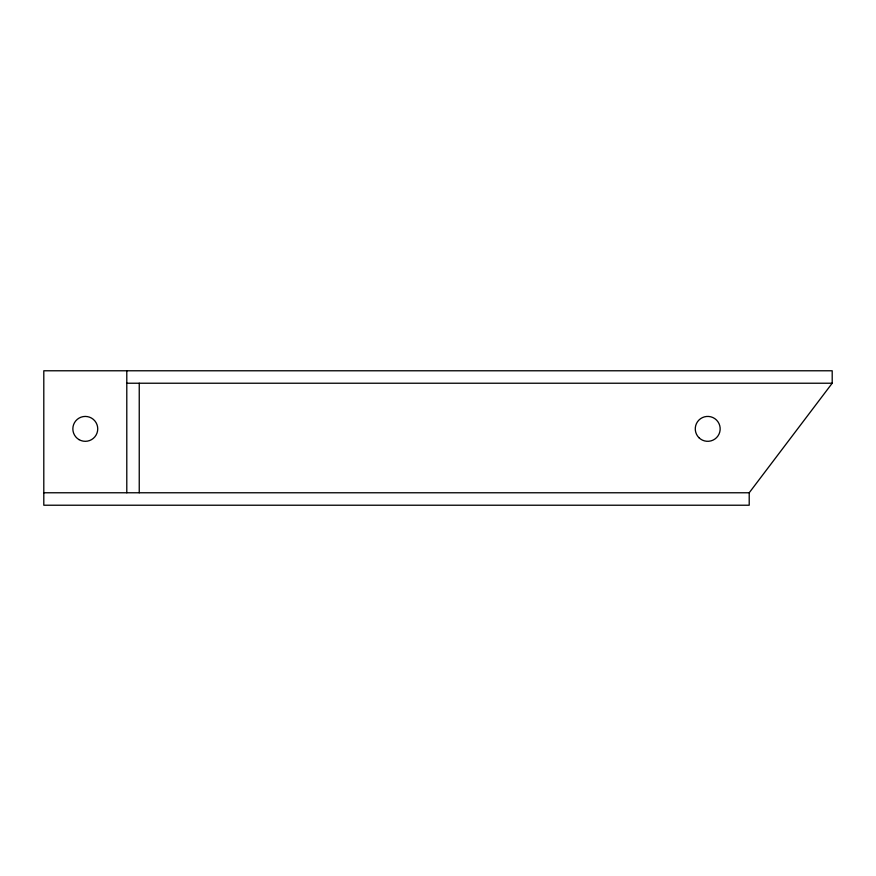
<?xml version="1.0" encoding="UTF-8"?>
<svg xmlns="http://www.w3.org/2000/svg" width="876" height="876" viewBox="0 0 876 876"><rect width="100%" height="100%" fill="white"/><g stroke="black" fill="none" stroke-linecap="round" stroke-linejoin="round"><path stroke-width="1.31" d="M749.21 492.772L832.2 383.228L832.2 370.778L43.8 370.778L43.8 505.222L749.21 505.222L749.21 492.772L43.8 492.772M126.79 383.228L832.2 383.228M139.24 383.228L139.24 492.772M126.79 370.778L126.79 492.772M79.07 439.653A12.45 12.45 0 0 0 97.74 428.868A12.45 12.45 0 0 0 79.07 418.093A12.45 12.45 0 0 0 79.07 439.653M698.917 437.671A12.45 12.45 0 0 0 719.743 432.098A12.45 12.45 0 0 0 704.49 416.845A12.45 12.45 0 0 0 698.917 437.671"/></g></svg>
